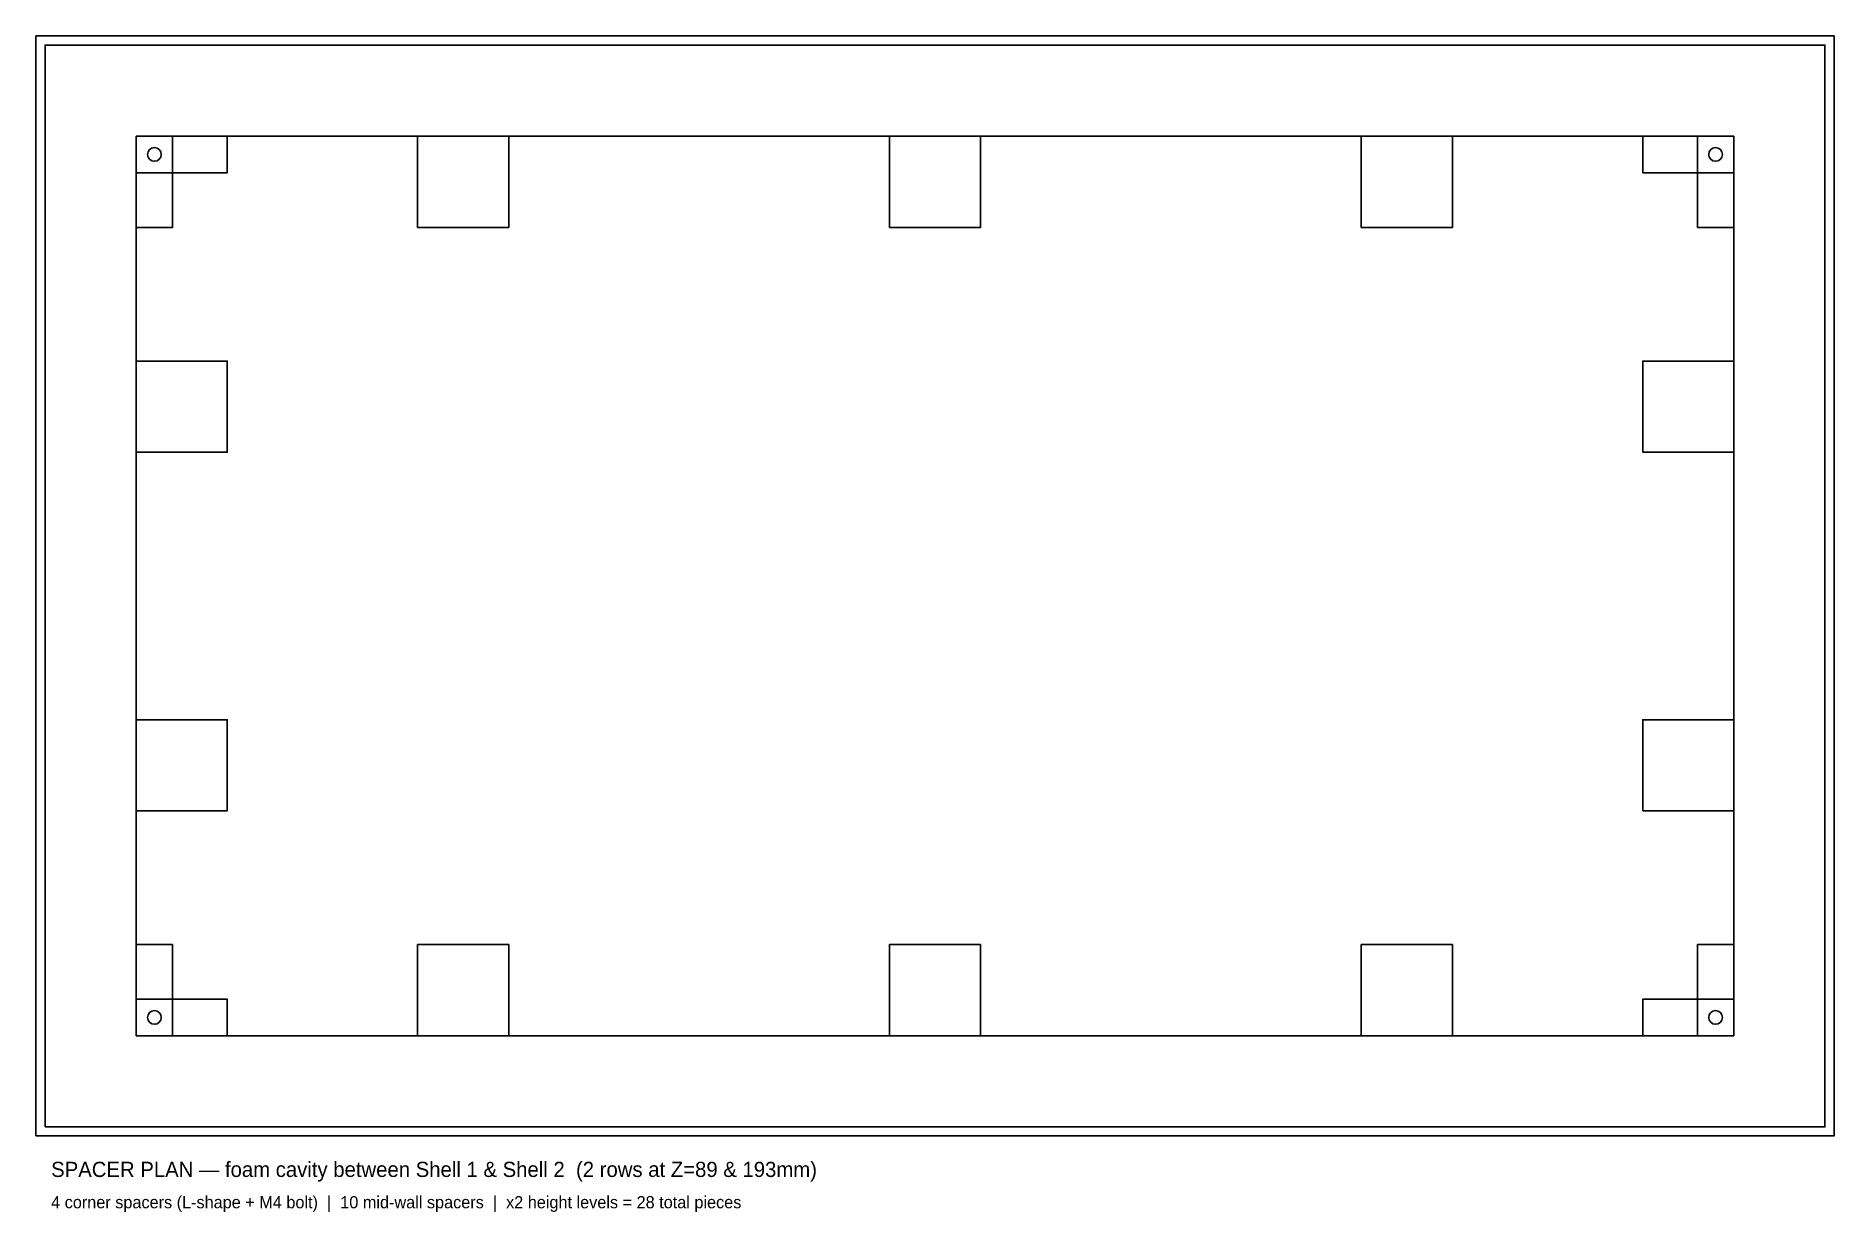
# Model space of a CAD drawing. Header units: metres. Extents: x -296 to 296, y -206 to 181.
import ezdxf
from ezdxf.enums import TextEntityAlignment as Align

# ---------------------------------------------------------------- set-up
doc = ezdxf.new("R2010")
doc.units = ezdxf.units.M
for name, color, linetype in [('ANNOTATIONS', 7, 'Continuous'), ('FASTENERS', 2, 'Continuous'), ('SHELL_1', 1, 'Continuous'), ('SHELL_2', 3, 'Continuous'), ('SPACERS', 6, 'Continuous')]:
    doc.layers.add(name, color=color, linetype=linetype)

msp = doc.modelspace()

# ---------------------------------------------------------------- linework, layer by layer
at = {"layer": 'FASTENERS'}
for centre in [(-257, 142), (257, 142), (-257, -142), (257, -142)]:
    msp.add_circle(centre, 2.25, dxfattribs=at)
at = {"layer": 'SHELL_1'}
for points in [[(-296, -181), (296, -181), (296, 181), (-296, 181), (-296, -181)], [(-293, -178), (293, -178), (293, 178), (-293, 178), (-293, -178)]]:
    msp.add_lwpolyline(points, dxfattribs=at)
at = {"layer": 'SHELL_2'}
msp.add_lwpolyline([(-263, -148), (263, -148), (263, 148), (-263, 148), (-263, -148)], dxfattribs=at)
at = {"layer": 'SPACERS'}
for points in [[(-263, 136), (-233, 136), (-233, 148), (-263, 148), (-263, 136)], [(-263, 118), (-251, 118), (-251, 148), (-263, 148), (-263, 118)], [(-170.33, 118), (-140.33, 118), (-140.33, 148), (-170.33, 148), (-170.33, 118)], [(-15, 118), (15, 118), (15, 148), (-15, 148), (-15, 118)], [(140.33, 118), (170.33, 118), (170.33, 148), (140.33, 148), (140.33, 118)], [(233, 136), (263, 136), (263, 148), (233, 148), (233, 136)], [(251, 118), (263, 118), (263, 148), (251, 148), (251, 118)], [(-263, 44), (-233, 44), (-233, 74), (-263, 74), (-263, 44)], [(233, 44), (263, 44), (263, 74), (233, 74), (233, 44)], [(-263, -74), (-233, -74), (-233, -44), (-263, -44), (-263, -74)], [(233, -74), (263, -74), (263, -44), (233, -44), (233, -74)], [(-263, -148), (-251, -148), (-251, -118), (-263, -118), (-263, -148)], [(-170.33, -148), (-140.33, -148), (-140.33, -118), (-170.33, -118), (-170.33, -148)], [(-15, -148), (15, -148), (15, -118), (-15, -118), (-15, -148)], [(140.33, -148), (170.33, -148), (170.33, -118), (140.33, -118), (140.33, -148)], [(251, -148), (263, -148), (263, -118), (251, -118), (251, -148)], [(-263, -148), (-233, -148), (-233, -136), (-263, -136), (-263, -148)], [(233, -148), (263, -148), (263, -136), (233, -136), (233, -148)]]:
    msp.add_lwpolyline(points, dxfattribs=at)

# ---------------------------------------------------------------- texts
at = {"layer": 'ANNOTATIONS'}
for s, height, p in [('SPACER PLAN — foam cavity between Shell 1 & Shell 2  (2 rows at Z=89 & 193mm)', 5, (-291, -196)), ('4 corner spacers (L-shape + M4 bolt)  |  10 mid-wall spacers  |  x2 height levels = 28 total pieces', 4, (-291, -206))]:
    msp.add_text(s, height=height, dxfattribs=at).set_placement(p, align=Align.BOTTOM_LEFT)

doc.saveas('drawing.dxf')
